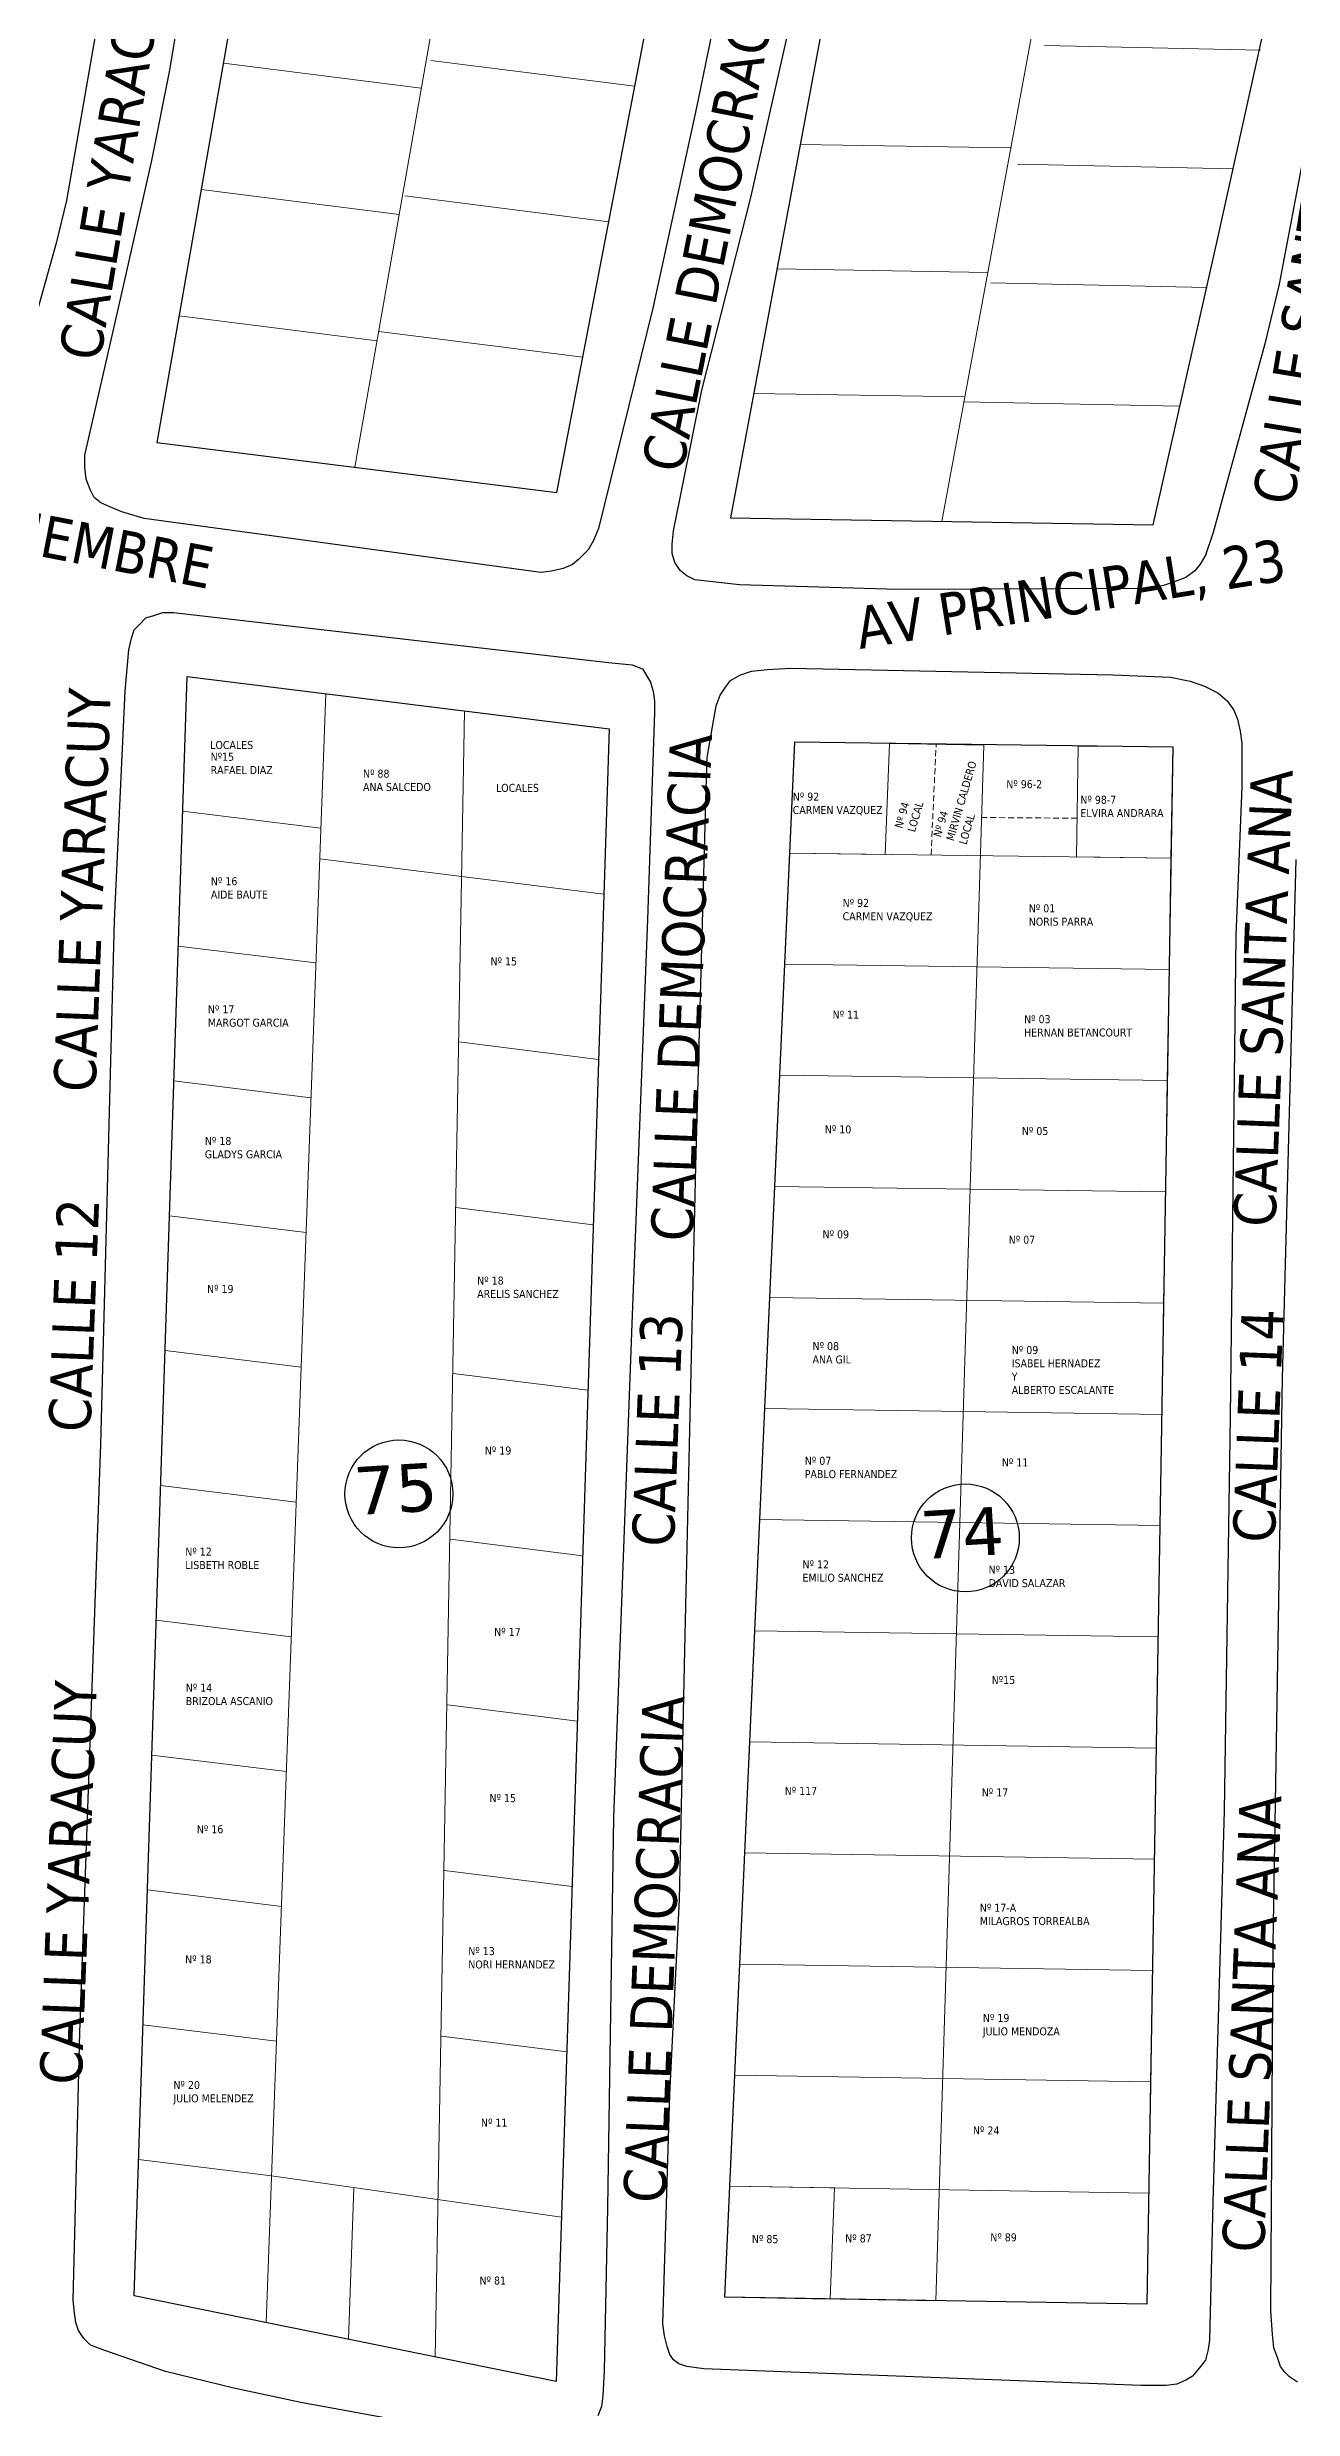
# Model space of a CAD drawing. Header units: metres. Extents: x 2 to 659295185, y -28 to 1124222152.
# Drawn here: x 657407.4 to 657511.4, y 1122568.8 to 1122765.7 of the extents above; entities that cross this region are included whole.
import ezdxf

# ---------------------------------------------------------------- set-up
doc = ezdxf.new("R2010")
doc.units = ezdxf.units.M
doc.header["$MEASUREMENT"] = 0
doc.linetypes.add('CCSM_C1_CUERPO BJ$0$DASHED', pattern=[0.75, 0.5, -0.25])
for name, color, linetype in [('CALLES', 1, 'CONTINUOUS'), ('CERCA', 7, 'CONTINUOUS'), ('Cota', 3, 'CONTINUOUS'), ('MANZANA', 30, 'CONTINUOUS'), ('Numero de manzana', 6, 'CONTINUOUS'), ('Parcelas', 140, 'CONTINUOUS')]:
    doc.layers.add(name, color=color, linetype=linetype)
doc.layers.add('PARCELA', color=140, linetype='CONTINUOUS', lineweight=40)
doc.styles.add('ROMAN', font='verdana.ttf')
doc.styles.get("Standard").update_dxf_attribs({"font": 'tahoma.ttf'})

msp = doc.modelspace()

# ---------------------------------------------------------------- linework, layer by layer
at = {"layer": 'CERCA', "lineweight": 0}
for p, q in [((657482.074, 1122726.2097), (657539.6508, 1123037.6055)), ((657433.1103, 1122730.7268), (657458.967, 1122878.278)), ((657490.6449, 1122765.8885), (657508.6746, 1122765.5124)), ((657422.1321, 1122764.417), (657438.6521, 1122762.3448)), ((657439.4321, 1122764.6416), (657456.4763, 1122762.4929)), ((657470.2742, 1122757.6452), (657487.8725, 1122757.3545)), ((657488.4031, 1122755.9892), (657506.4328, 1122755.6131)), ((657420.2847, 1122753.8777), (657436.8047, 1122751.8055)), ((657437.2637, 1122753.3479), (657454.308, 1122751.1992)), ((657468.335, 1122747.2648), (657485.9332, 1122746.9741)), ((657486.1612, 1122746.0898), (657504.1909, 1122745.7138)), ((657418.4372, 1122743.3384), (657434.9572, 1122741.2662)), ((657435.0953, 1122742.0542), (657452.1396, 1122739.9055)), ((657466.3957, 1122736.8844), (657483.994, 1122736.5937)), ((657483.9194, 1122736.1905), (657501.9491, 1122735.8144)), ((657430.6786, 1122711.8483), (657425.709, 1122575.9972)), ((657442.2504, 1122710.4167), (657439.8023, 1122573.1376)), ((657418.7386, 1122702.0359), (657430.2681, 1122700.6265)), ((657430.1743, 1122698.0616), (657453.8803, 1122695.1305)), ((657418.3703, 1122690.7919), (657429.857, 1122689.3877)), ((657441.7749, 1122682.8004), (657453.4395, 1122681.3375)), ((657418.002, 1122679.5479), (657429.4459, 1122678.149)), ((657441.5369, 1122668.982), (657452.9987, 1122667.5446)), ((657417.6337, 1122668.304), (657429.0347, 1122666.9103)), ((657417.2655, 1122657.06), (657428.6236, 1122655.6715)), ((657441.299, 1122655.1636), (657452.5579, 1122653.7516)), ((657416.8972, 1122645.816), (657428.2125, 1122644.4328)), ((657441.061, 1122641.3452), (657452.1172, 1122639.9586)), ((657416.5289, 1122634.572), (657427.8014, 1122633.1941)), ((657440.8231, 1122627.5268), (657451.6764, 1122626.1657)), ((657416.1607, 1122623.3281), (657427.3902, 1122621.9553)), ((657415.7924, 1122612.0841), (657426.9791, 1122610.7166)), ((657440.5851, 1122613.7084), (657451.2356, 1122612.3727)), ((657415.4241, 1122600.8401), (657426.568, 1122599.4779)), ((657440.3472, 1122599.89), (657450.7948, 1122598.5798)), ((657415.0558, 1122589.5962), (657426.1568, 1122588.2391)), ((657426.1568, 1122588.2391), (657450.3541, 1122584.7868)), ((657433.0321, 1122587.2582), (657432.5692, 1122574.6052))]:
    msp.add_line(p, q, dxfattribs=at)
at = {"layer": 'MANZANA', "lineweight": -2}
for p, q in [((657417.6616, 1122763.8347), (657424.5964, 1122805.1163)), ((657466.1224, 1122782.6308), (657461.6119, 1122760.7153)), ((657412.3678, 1122771.993), (657409.0529, 1122752.9569)), ((657466.1389, 1122753.2168), (657469.1486, 1122766.4941)), ((657416.1609, 1122756.3062), (657417.6616, 1122763.8347)), ((657461.6119, 1122760.7153), (657457.959, 1122743.9987)), ((657413.6871, 1122745.3484), (657416.1609, 1122756.3062)), ((657512.3651, 1122757.286), (657510.2212, 1122745.9983)), ((657409.0529, 1122752.9569), (657408.1871, 1122749.4176)), ((657462.049, 1122737.1601), (657466.1389, 1122753.2168)), ((657408.1871, 1122749.4176), (657403.1242, 1122731.3713)), ((657510.2212, 1122745.9983), (657509.042, 1122741.0193)), ((657410.5702, 1122731.7312), (657413.6871, 1122745.3484)), ((657457.959, 1122743.9987), (657453.4403, 1122725.6124)), ((657509.042, 1122741.0193), (657504.7295, 1122725.2925)), ((657459.6907, 1122725.4225), (657462.049, 1122737.1601)), ((657410.5784, 1122730.7314), (657410.5702, 1122731.7312)), ((657410.6856, 1122729.7416), (657410.5784, 1122730.7314)), ((657411.0237, 1122728.8618), (657410.6856, 1122729.7416)), ((657411.3535, 1122728.1919), (657411.0237, 1122728.8618)), ((657411.906, 1122727.752), (657411.3535, 1122728.1919)), ((657412.6729, 1122727.4321), (657411.906, 1122727.752)), ((657413.6624, 1122726.9922), (657412.6729, 1122727.4321)), ((657415.5259, 1122726.4423), (657413.6624, 1122726.9922)), ((657448.633, 1122721.9432), (657415.5259, 1122726.4423)), ((657453.0115, 1122724.6227), (657452.5745, 1122723.8428)), ((657453.4403, 1122725.6124), (657453.0115, 1122724.6227)), ((657459.5835, 1122724.3127), (657459.6907, 1122725.4225)), ((657459.5835, 1122724.3127), (657459.6907, 1122725.4225)), ((657459.5917, 1122723.5429), (657459.5835, 1122724.3127)), ((657459.5917, 1122723.5429), (657459.5835, 1122724.3127)), ((657504.7295, 1122725.2925), (657504.078, 1122723.4029)), ((657504.7295, 1122725.2925), (657504.078, 1122723.4029)), ((657450.4965, 1122722.2831), (657449.5153, 1122722.0632)), ((657451.2634, 1122722.6231), (657450.4965, 1122722.2831)), ((657451.8076, 1122723.063), (657451.2634, 1122722.6231)), ((657452.5745, 1122723.8428), (657451.8076, 1122723.063)), ((657459.8144, 1122722.773), (657459.5917, 1122723.5429)), ((657459.8144, 1122722.773), (657459.5917, 1122723.5429)), ((657460.2514, 1122722.1032), (657459.8144, 1122722.773)), ((657460.2514, 1122722.1032), (657459.8144, 1122722.773)), ((657503.641, 1122722.6331), (657503.204, 1122722.0732)), ((657503.641, 1122722.6331), (657503.204, 1122722.0732)), ((657504.078, 1122723.4029), (657503.641, 1122722.6331)), ((657504.078, 1122723.4029), (657503.641, 1122722.6331)), ((657449.5153, 1122722.0632), (657448.633, 1122721.9432)), ((657460.8039, 1122721.6633), (657460.2514, 1122722.1032)), ((657460.8039, 1122721.6633), (657460.2514, 1122722.1032)), ((657461.4635, 1122721.3433), (657460.8039, 1122721.6633)), ((657461.4635, 1122721.3433), (657460.8039, 1122721.6633)), ((657465.1906, 1122720.9134), (657461.4635, 1122721.3433)), ((657465.1906, 1122720.9134), (657461.4635, 1122721.3433)), ((657478.45, 1122720.5335), (657465.1906, 1122720.9134)), ((657478.45, 1122720.5335), (657465.1906, 1122720.9134)), ((657498.7182, 1122720.6235), (657478.45, 1122720.5335)), ((657498.7182, 1122720.6235), (657478.45, 1122720.5335)), ((657499.7077, 1122720.7334), (657498.7182, 1122720.6235)), ((657499.7077, 1122720.7334), (657498.7182, 1122720.6235)), ((657500.5818, 1122720.8534), (657499.7077, 1122720.7334)), ((657500.5818, 1122720.8534), (657499.7077, 1122720.7334)), ((657501.5631, 1122721.1834), (657500.5818, 1122720.8534)), ((657501.5631, 1122721.1834), (657500.5818, 1122720.8534)), ((657502.4454, 1122721.5233), (657501.5631, 1122721.1834)), ((657502.4454, 1122721.5233), (657501.5631, 1122721.1834)), ((657503.204, 1122722.0732), (657502.4454, 1122721.5233)), ((657503.204, 1122722.0732), (657502.4454, 1122721.5233)), ((657415.6743, 1122718.154), (657416.3258, 1122718.3739)), ((657416.3258, 1122718.3739), (657417.0926, 1122718.6039)), ((657417.0926, 1122718.6039), (657417.9667, 1122718.6039)), ((657417.9667, 1122718.6039), (657454.2567, 1122714.4547)), ((657414.2561, 1122715.4945), (657414.4705, 1122716.4843)), ((657414.4705, 1122716.4843), (657414.6848, 1122717.1542)), ((657414.6848, 1122717.1542), (657415.1219, 1122717.5941)), ((657415.1219, 1122717.5941), (657415.6743, 1122718.154)), ((657413.9427, 1122712.0552), (657414.2561, 1122715.4945)), ((657454.2567, 1122714.4547), (657456.2357, 1122714.2348)), ((657454.2567, 1122714.4547), (657456.2357, 1122714.2348)), ((657456.2357, 1122714.2348), (657457.1097, 1122713.9048)), ((657456.2357, 1122714.2348), (657457.1097, 1122713.9048)), ((657457.1097, 1122713.9048), (657457.4396, 1122713.3549)), ((657457.1097, 1122713.9048), (657457.4396, 1122713.3549)), ((657457.4396, 1122713.3549), (657457.7694, 1122712.8051)), ((657457.4396, 1122713.3549), (657457.7694, 1122712.8051)), ((657457.7694, 1122712.8051), (657457.992, 1122712.0352)), ((657457.7694, 1122712.8051), (657457.992, 1122712.0352)), ((657463.5827, 1122711.7253), (657464.0197, 1122712.3951)), ((657463.5827, 1122711.7253), (657464.0197, 1122712.3951)), ((657464.0197, 1122712.3951), (657464.4568, 1122712.945)), ((657464.0197, 1122712.3951), (657464.4568, 1122712.945)), ((657464.4568, 1122712.945), (657465.2236, 1122713.3949)), ((657464.4568, 1122712.945), (657465.2236, 1122713.3949)), ((657465.2236, 1122713.3949), (657466.2049, 1122713.7249)), ((657465.2236, 1122713.3949), (657466.2049, 1122713.7249)), ((657466.2049, 1122713.7249), (657467.5242, 1122713.8448)), ((657466.2049, 1122713.7249), (657467.5242, 1122713.8448)), ((657467.5242, 1122713.8448), (657469.495, 1122713.9648)), ((657467.5242, 1122713.8448), (657469.495, 1122713.9648)), ((657469.495, 1122713.9648), (657496.3434, 1122713.4149)), ((657469.495, 1122713.9648), (657496.3434, 1122713.4149)), ((657496.3434, 1122713.4149), (657501.1673, 1122713.215)), ((657496.3434, 1122713.4149), (657501.1673, 1122713.215)), ((657501.1673, 1122713.215), (657502.8082, 1122712.895)), ((657501.1673, 1122713.215), (657502.8082, 1122712.895)), ((657502.8082, 1122712.895), (657504.0121, 1122712.4551)), ((657502.8082, 1122712.895), (657504.0121, 1122712.4551)), ((657504.0121, 1122712.4551), (657505.117, 1122711.9052)), ((657504.0121, 1122712.4551), (657505.117, 1122711.9052)), ((657413.0439, 1122692.9191), (657413.9427, 1122712.0552)), ((657457.992, 1122712.0352), (657458.1075, 1122711.2554)), ((657457.992, 1122712.0352), (657458.1075, 1122711.2554)), ((657458.1075, 1122711.2554), (657458.1157, 1122710.2656)), ((657458.1075, 1122711.2554), (657458.1157, 1122710.2656)), ((657462.9395, 1122709.0658), (657463.2611, 1122710.8355)), ((657462.9395, 1122709.0658), (657463.2611, 1122710.8355)), ((657463.2611, 1122710.8355), (657463.5827, 1122711.7253)), ((657463.2611, 1122710.8355), (657463.5827, 1122711.7253)), ((657505.117, 1122711.9052), (657505.8839, 1122711.2454)), ((657505.117, 1122711.9052), (657505.8839, 1122711.2454)), ((657505.8839, 1122711.2454), (657506.4364, 1122710.4755)), ((657505.8839, 1122711.2454), (657506.4364, 1122710.4755)), ((657506.4364, 1122710.4755), (657506.7662, 1122709.7057)), ((657506.4364, 1122710.4755), (657506.7662, 1122709.7057)), ((657458.1157, 1122710.2656), (657457.5303, 1122693.0091)), ((657458.1157, 1122710.2656), (657457.5303, 1122693.0091)), ((657462.5107, 1122706.5263), (657462.9395, 1122709.0658)), ((657462.5107, 1122706.5263), (657462.9395, 1122709.0658)), ((657506.7662, 1122709.7057), (657506.9888, 1122708.7059)), ((657506.7662, 1122709.7057), (657506.9888, 1122708.7059)), ((657506.9888, 1122708.7059), (657507.1043, 1122707.7161)), ((657506.9888, 1122708.7059), (657507.1043, 1122707.7161)), ((657462.4118, 1122703.8669), (657462.5107, 1122706.5263)), ((657462.4118, 1122703.8669), (657462.5107, 1122706.5263)), ((657507.1043, 1122707.7161), (657507.1125, 1122706.3864)), ((657507.1043, 1122707.7161), (657507.1125, 1122706.3864)), ((657507.1125, 1122706.3864), (657507.1208, 1122704.0668)), ((657507.1125, 1122706.3864), (657507.1208, 1122704.0668)), ((657461.5707, 1122672.4533), (657462.4118, 1122703.8669)), ((657461.5707, 1122672.4533), (657462.4118, 1122703.8669)), ((657507.1208, 1122704.0668), (657506.626, 1122691.6794)), ((657507.1208, 1122704.0668), (657506.626, 1122691.6794)), ((657510.518, 1122654.7569), (657511.6395, 1122698.0081)), ((657510.518, 1122654.7569), (657511.6395, 1122698.0081)), ((657411.9225, 1122649.228), (657413.0439, 1122692.9191)), ((657457.5303, 1122693.0091), (657456.2521, 1122660.0458)), ((657457.5303, 1122693.0091), (657456.2521, 1122660.0458)), ((657506.626, 1122691.6794), (657506.1478, 1122651.5275)), ((657506.626, 1122691.6794), (657506.1478, 1122651.5275)), ((657460.6472, 1122632.0815), (657461.5707, 1122672.4533)), ((657460.6472, 1122632.0815), (657461.5707, 1122672.4533)), ((657456.2521, 1122660.0458), (657454.6854, 1122618.1243)), ((657456.2521, 1122660.0458), (657454.6854, 1122618.1243)), ((657509.7429, 1122607.5265), (657510.518, 1122654.7569)), ((657509.7429, 1122607.5265), (657510.518, 1122654.7569)), ((657506.1478, 1122651.5275), (657505.6365, 1122618.6742)), ((657506.1478, 1122651.5275), (657505.6365, 1122618.6742)), ((657410.1661, 1122600.228), (657411.9225, 1122649.228)), ((657460.1937, 1122611.2857), (657460.6472, 1122632.0815)), ((657460.1937, 1122611.2857), (657460.6472, 1122632.0815)), ((657454.6854, 1122618.1243), (657454.1742, 1122585.6009)), ((657454.6854, 1122618.1243), (657454.1742, 1122585.6009)), ((657505.6365, 1122618.6742), (657504.6882, 1122586.0409)), ((657505.6365, 1122618.6742), (657504.6882, 1122586.0409)), ((657459.3856, 1122595.029), (657460.1937, 1122611.2857)), ((657459.3856, 1122595.029), (657460.1937, 1122611.2857)), ((657509.545, 1122577.0027), (657509.7429, 1122607.5265)), ((657509.545, 1122577.0027), (657509.7429, 1122607.5265)), ((657409.6054, 1122577.8825), (657410.1661, 1122600.228)), ((657458.8166, 1122575.8929), (657459.3856, 1122595.029)), ((657458.8166, 1122575.8929), (657459.3856, 1122595.029)), ((657454.1742, 1122585.6009), (657453.9021, 1122571.9937)), ((657454.1742, 1122585.6009), (657453.9021, 1122571.9937)), ((657504.6882, 1122586.0409), (657504.4079, 1122574.5432)), ((657504.6882, 1122586.0409), (657504.4079, 1122574.5432)), ((657409.7208, 1122576.7827), (657409.6054, 1122577.8825)), ((657409.8363, 1122576.0029), (657409.7208, 1122576.7827)), ((657509.6687, 1122575.0031), (657509.545, 1122577.0027)), ((657509.6687, 1122575.0031), (657509.545, 1122577.0027)), ((657410.0589, 1122575.343), (657409.8363, 1122576.0029)), ((657410.496, 1122574.6832), (657410.0589, 1122575.343)), ((657411.0484, 1122574.1333), (657410.496, 1122574.6832)), ((657458.932, 1122574.8931), (657458.8166, 1122575.8929)), ((657458.932, 1122574.8931), (657458.8166, 1122575.8929)), ((657459.1547, 1122574.0133), (657458.932, 1122574.8931)), ((657459.1547, 1122574.0133), (657458.932, 1122574.8931)), ((657504.4079, 1122574.5432), (657504.3007, 1122573.7634)), ((657504.4079, 1122574.5432), (657504.3007, 1122573.7634)), ((657509.7759, 1122573.9033), (657509.6687, 1122575.0031)), ((657509.7759, 1122573.9033), (657509.6687, 1122575.0031)), ((657412.2523, 1122573.6934), (657411.0484, 1122574.1333)), ((657417.307, 1122571.9437), (657412.2523, 1122573.6934)), ((657459.3773, 1122573.3434), (657459.1547, 1122574.0133)), ((657459.3773, 1122573.3434), (657459.1547, 1122574.0133)), ((657459.7072, 1122572.9035), (657459.3773, 1122573.3434)), ((657459.7072, 1122572.9035), (657459.3773, 1122573.3434)), ((657460.1442, 1122572.5736), (657459.7072, 1122572.9035)), ((657460.8039, 1122572.3536), (657460.1442, 1122572.5736)), ((657504.0863, 1122572.8835), (657503.5421, 1122572.2137)), ((657504.3007, 1122573.7634), (657504.0863, 1122572.8835)), ((657504.3007, 1122573.7634), (657504.0863, 1122572.8835)), ((657510.114, 1122573.0235), (657509.7759, 1122573.9033)), ((657510.114, 1122573.0235), (657509.7759, 1122573.9033)), ((657510.3366, 1122572.3536), (657510.114, 1122573.0235)), ((657423.0049, 1122570.534), (657417.307, 1122571.9437)), ((657428.6038, 1122569.3443), (657423.0049, 1122570.534)), ((657453.9021, 1122571.9937), (657453.8031, 1122569.8941)), ((657462.2304, 1122572.1437), (657460.8039, 1122572.3536)), ((657498.7265, 1122570.754), (657462.2304, 1122572.1437)), ((657500.8044, 1122570.764), (657498.7265, 1122570.754)), ((657501.6867, 1122570.8839), (657500.8044, 1122570.764)), ((657502.4454, 1122571.2139), (657501.6867, 1122570.8839)), ((657502.9978, 1122571.5538), (657502.4454, 1122571.2139)), ((657503.5421, 1122572.2137), (657502.9978, 1122571.5538)), ((657510.6665, 1122571.9137), (657510.3366, 1122572.3536)), ((657511.1035, 1122571.4738), (657510.6665, 1122571.9137)), ((657511.7632, 1122571.0339), (657511.1035, 1122571.4738)), ((657438.0288, 1122567.6146), (657428.6038, 1122569.3443)), ((657453.6959, 1122569.0043), (657453.3743, 1122568.2345)), ((657453.8031, 1122569.8941), (657453.6959, 1122569.0043))]:
    msp.add_line(p, q, dxfattribs=at)
at = {"layer": 'Numero de manzana', "lineweight": -2}
for centre in [(657436.7831, 1122645.1126), (657484.047, 1122641.4399), (657484.047, 1122641.4399)]:
    msp.add_circle(centre, 4.5001, dxfattribs=at)
at = {"layer": 'PARCELA', "lineweight": 0}
for p, q in [((657469.8309, 1122707.8135), (657469.4122, 1122698.5496)), ((657469.8309, 1122707.8135), (657485.5898, 1122707.5525)), ((657469.8309, 1122707.8135), (657477.7104, 1122707.683)), ((657477.3588, 1122698.4442), (657477.7104, 1122707.683)), ((657481.5845, 1122577.8271), (657485.5898, 1122707.5525)), ((657493.317, 1122698.2327), (657493.4702, 1122707.4786)), ((657501.3507, 1122707.4046), (657493.4702, 1122707.4786)), ((657501.3507, 1122707.4046), (657501.1971, 1122698.1283)), ((657469.4122, 1122698.5496), (657468.9935, 1122689.2857)), ((657469.4122, 1122698.5496), (657501.1971, 1122698.1283)), ((657469.4122, 1122698.5496), (657477.3588, 1122698.4442)), ((657501.1971, 1122698.1283), (657493.317, 1122698.2327)), ((657501.1971, 1122698.1283), (657501.0435, 1122688.8519)), ((657501.1971, 1122698.1283), (657501.0435, 1122688.8519)), ((657468.9935, 1122689.2857), (657468.5748, 1122680.0218)), ((657468.9935, 1122689.2857), (657468.5748, 1122680.0218)), ((657501.0435, 1122688.8519), (657468.9935, 1122689.2857)), ((657501.0435, 1122688.8519), (657500.8899, 1122679.5755)), ((657468.5748, 1122680.0218), (657468.156, 1122670.7579)), ((657468.5748, 1122680.0218), (657500.8899, 1122679.5755)), ((657500.8899, 1122679.5755), (657500.7363, 1122670.2991)), ((657500.8899, 1122679.5755), (657500.7363, 1122670.2991)), ((657468.156, 1122670.7579), (657467.7373, 1122661.494)), ((657468.156, 1122670.7579), (657467.7373, 1122661.494)), ((657500.7363, 1122670.2991), (657468.156, 1122670.7579)), ((657500.7363, 1122670.2991), (657500.5827, 1122661.0228)), ((657467.7373, 1122661.494), (657467.3186, 1122652.2301)), ((657467.7373, 1122661.494), (657500.5827, 1122661.0228)), ((657500.5827, 1122661.0228), (657500.4291, 1122651.7464)), ((657500.5827, 1122661.0228), (657500.4291, 1122651.7464)), ((657467.3186, 1122652.2301), (657466.8999, 1122642.9662)), ((657467.3186, 1122652.2301), (657466.8999, 1122642.9662)), ((657500.4291, 1122651.7464), (657467.3186, 1122652.2301)), ((657500.4291, 1122651.7464), (657500.2755, 1122642.47)), ((657466.8999, 1122642.9662), (657466.4812, 1122633.7023)), ((657466.8999, 1122642.9662), (657500.2755, 1122642.47)), ((657500.2755, 1122642.47), (657500.1218, 1122633.1937)), ((657500.2755, 1122642.47), (657500.1218, 1122633.1937)), ((657466.4812, 1122633.7023), (657466.0625, 1122624.4384)), ((657466.4812, 1122633.7023), (657466.0625, 1122624.4384)), ((657500.1218, 1122633.1937), (657466.4812, 1122633.7023)), ((657500.1218, 1122633.1937), (657499.9682, 1122623.9173)), ((657466.0625, 1122624.4384), (657465.6438, 1122615.1745)), ((657466.0625, 1122624.4384), (657499.9682, 1122623.9173)), ((657499.9682, 1122623.9173), (657499.8146, 1122614.6409)), ((657499.9682, 1122623.9173), (657499.8146, 1122614.6409)), ((657499.8146, 1122614.6409), (657465.6438, 1122615.1745)), ((657499.8146, 1122614.6409), (657499.661, 1122605.3646)), ((657465.225, 1122605.9106), (657499.661, 1122605.3646)), ((657499.661, 1122605.3646), (657499.5074, 1122596.0882)), ((657499.661, 1122605.3646), (657499.5074, 1122596.0882)), ((657464.8063, 1122596.6467), (657464.3876, 1122587.3828)), ((657464.8063, 1122596.6467), (657464.3876, 1122587.3828)), ((657499.5074, 1122596.0882), (657464.8063, 1122596.6467)), ((657499.5074, 1122596.0882), (657499.3538, 1122586.8118)), ((657464.3876, 1122587.3828), (657463.9689, 1122578.1188)), ((657464.3876, 1122587.3828), (657499.3538, 1122586.8118)), ((657464.3876, 1122587.3828), (657473.1292, 1122587.24)), ((657473.1292, 1122587.24), (657472.7767, 1122577.973)), ((657499.3538, 1122586.8118), (657499.2002, 1122577.5354)), ((657463.9689, 1122578.1188), (657481.5845, 1122577.8271)), ((657463.9689, 1122578.1188), (657472.7767, 1122577.973))]:
    msp.add_line(p, q, dxfattribs=at)
at = {"layer": 'PARCELA', "linetype": 'CCSM_C1_CUERPO BJ$0$DASHED', "lineweight": 0}
for p, q in [((657481.1839, 1122698.3935), (657481.6077, 1122707.6185)), ((657493.3704, 1122701.4559), (657485.4034, 1122701.5147))]:
    msp.add_line(p, q, dxfattribs=at)
at = {"layer": 'Parcelas', "lineweight": -3}
for points in [[(657547.8855, 1123037.0032), (657522.8067, 1123038.8376), (657464.4564, 1122726.504), (657499.7073, 1122725.9151), (657505.0957, 1122749.709), (657509.8304, 1122771.2628), (657513.9909, 1122796.2205), (657554.3125, 1123036.696), (657547.8855, 1123037.0032)], [(657416.5898, 1122732.7991), (657449.9712, 1122728.6118), (657480.4384, 1122887.2963), (657444.4056, 1122891.4836), (657416.5898, 1122732.7991)], [(657419.1068, 1122713.2798), (657454.321, 1122708.9234), (657449.9162, 1122571.0854), (657414.6837, 1122578.2343), (657419.1068, 1122713.2798)], [(657469.8309, 1122707.8135), (657501.3507, 1122707.4046), (657499.2002, 1122577.5354), (657463.9689, 1122578.1188), (657469.8309, 1122707.8135)], [(657469.8309, 1122707.8135), (657501.3507, 1122707.4046), (657499.2002, 1122577.5354), (657463.9689, 1122578.1188), (657469.8309, 1122707.8135)], [(657469.8309, 1122707.8135), (657501.3507, 1122707.4046), (657499.2002, 1122577.5354), (657463.9689, 1122578.1188), (657469.8309, 1122707.8135)]]:
    msp.add_lwpolyline(points, dxfattribs=at)

# ---------------------------------------------------------------- texts
at = {"layer": 'CALLES', "color": 0}
for s, rotation, p in [('CALLE YARACUY', 80.48949, (657411.8321, 1122739.4599)), ('CALLE DEMOCRACIA', 78.766821, (657460.4223, 1122730.1308)), ('CALLE SANTA ANA', 80.690715, (657511.4191, 1122727.4395)), ('AV PRINCIPAL, 23 DE SEPTIEMBRE', 349.029897, (657351.5947, 1122734.0041)), ('AV PRINCIPAL, 23 DE SEPTIEMBRE', 9.199655, (657475.2307, 1122715.5606)), ('AV PRINCIPAL, 23 DE SEPTIEMBRE', 9.199655, (657475.2307, 1122715.5606)), ('CALLE YARACUY', 87.808645, (657411.454, 1122678.5685)), ('CALLE DEMOCRACIA', 87.808645, (657461.2894, 1122666.1275)), ('CALLE DEMOCRACIA', 87.808645, (657461.2894, 1122666.1275)), ('CALLE SANTA ANA', 87.808645, (657509.9087, 1122667.33)), ('CALLE SANTA ANA', 87.808645, (657509.9087, 1122667.33)), ('CALLE 12', 87.808645, (657411.0306, 1122650.2191)), ('CALLE 13', 87.808645, (657459.7174, 1122640.6563)), ('CALLE 13', 87.808645, (657459.7174, 1122640.6563)), ('CALLE 14', 87.808645, (657509.8489, 1122640.9982)), ('CALLE 14', 87.808645, (657509.8489, 1122640.9982)), ('CALLE YARACUY', 87.808645, (657410.302, 1122595.7974)), ('CALLE DEMOCRACIA', 87.808645, (657458.9989, 1122585.9368)), ('CALLE DEMOCRACIA', 87.808645, (657458.9989, 1122585.9368)), ('CALLE SANTA ANA', 87.808645, (657508.9669, 1122581.8057)), ('CALLE SANTA ANA', 87.808645, (657508.9669, 1122581.8057))]:
    msp.add_text(s, height=3.5001, rotation=rotation, dxfattribs=at).set_placement(p)
at = {"layer": 'Cota', "lineweight": 0, "attachment_point": 1}
for s, width, heights, insert, char_height in [('LOCALES', 14.707684, [0], (657421.0366, 1122707.8966), 0.66716), ('Nº15\\PRAFAEL DIAZ ', 14.707684, [0], (657421.0714, 1122706.9155), 0.667156), ('Nº 88\\PANA SALCEDO', 14.707684, [0], (657433.7848, 1122705.5095), 0.667156), ('Nº 96-2', 7.750548, [0], (657487.4605, 1122704.6281), 0.66716), ('LOCALES', 7.957393, [0], (657444.8813, 1122704.3222), 0.66716), ('Nº 92\\PCARMEN VAZQUEZ', 7.750548, [0], (657469.6408, 1122703.5864), 0.667156), ('Nº 98-7\\PELVIRA ANDRARA', 7.750548, [0], (657493.6407, 1122703.3301), 0.667156), ('Nº 16\\PAIDE BAUTE', 7.957393, [1.8208], (657421.0926, 1122696.5373), 0.66716), ('Nº 92\\PCARMEN VAZQUEZ', 7.750548, [0], (657473.8035, 1122694.7269), 0.667156), ('Nº 01\\PNORIS PARRA', 8.460744, [0], (657489.333, 1122694.278), 0.667156), ('Nº 15', 7.957393, [0], (657444.4257, 1122689.8527), 0.66716), ('Nº 17\\PMARGOT GARCIA', 7.957393, [1.8208], (657420.8428, 1122685.8527), 0.667156), ('Nº 11', 7.750548, [0], (657472.9684, 1122685.4063), 0.66716), ('Nº 03\\PHERNAN BETANCOURT', 9.375686, [0], (657488.9447, 1122685.0328), 0.667156), ('Nº 18\\PGLADYS GARCIA', 7.957393, [1.8208], (657420.5915, 1122674.8772), 0.667156), ('Nº 10', 7.750548, [0], (657472.3193, 1122675.8437), 0.66716), ('Nº 05', 7.750548, [0], (657488.7596, 1122675.7084), 0.66716), ('Nº 09', 7.750548, [0], (657472.1306, 1122667.0886), 0.66716), ('Nº 07', 7.750548, [0], (657487.6601, 1122666.6397), 0.66716), ('Nº 18\\PARELIS SANCHEZ', 7.957393, [0], (657443.3115, 1122663.2336), 0.667156), ('Nº 19', 7.957393, [1.8208], (657420.7701, 1122662.5376), 0.66716), ('Nº 08\\PANA GIL', 7.750548, [0], (657471.2955, 1122657.768), 0.66716), ('Nº 09\\PISABEL HERNADEZ \\PY\\PALBERTO ESCALANTE', 8.814475, [0], (657487.9163, 1122657.4475), 0.667156), ('Nº 19', 7.957393, [0], (657443.9488, 1122649.0649), 0.66716), ('Nº 07\\PPABLO FERNANDEZ', 8.664048, [0], (657470.6464, 1122648.2054), 0.667156), ('Nº 11', 7.750548, [0], (657487.0867, 1122648.0701), 0.66716), ('Nº 12\\PLISBETH ROBLE', 7.957393, [1.8208], (657418.9565, 1122640.6276), 0.667156), ('Nº 12\\PEMILIO SANCHEZ', 7.750548, [0], (657470.4559, 1122639.5664), 0.667156), ('Nº 13\\PDAVID SALAZAR', 7.750548, [0], (657485.9854, 1122639.1175), 0.667156), ('Nº 17', 7.957393, [0], (657444.733, 1122633.9431), 0.66716), ('Nº15', 7.750548, [0], (657486.2416, 1122629.9253), 0.66716), ('Nº 14\\PBRIZOLA ASCANIO', 7.957393, [1.8208], (657418.9959, 1122629.2824), 0.667156), ('Nº 15', 7.957393, [0], (657444.3394, 1122620.0801), 0.66716), ('Nº 117', 7.750548, [0], (657468.9717, 1122620.6833), 0.66716), ('Nº 17', 7.750548, [0], (657485.4119, 1122620.5479), 0.66716), ('Nº 16', 7.957393, [1.8208], (657419.9208, 1122617.4802), 0.66716), ('Nº 17-A\\PMILAGROS TORREALBA', 9.903017, [0], (657485.2515, 1122610.9324), 0.667156), ('Nº 18', 7.957393, [1.8208], (657418.9459, 1122606.6246), 0.66716), ('Nº 13\\PNORI HERNANDEZ', 7.957393, [0], (657442.5712, 1122607.3157), 0.667156), ('Nº 19\\PJULIO MENDOZA', 7.750548, [0], (657485.5077, 1122601.7401), 0.667156), ('Nº 20\\PJULIO MELENDEZ', 7.957393, [1.8208], (657417.968, 1122596.1561), 0.667156), ('Nº 11', 7.957393, [1.8208], (657443.6263, 1122593.0164), 0.66716), ('Nº 24', 7.750548, [0], (657484.678, 1122592.3628), 0.66716), ('Nº 85', 7.750548, [0], (657466.2348, 1122583.3032), 0.66716), ('Nº 87', 7.750548, [0], (657474.0214, 1122583.361), 0.66716), ('Nº 89', 7.750548, [0], (657486.1285, 1122583.4509), 0.66716), ('Nº 81', 7.957393, [1.8208], (657443.5068, 1122579.8502), 0.66716)]:
    msp.add_mtext_dynamic_manual_height_columns(s, width=width, gutter_width=9.6186, heights=heights, dxfattribs=dict(at, insert=insert, char_height=char_height))
at = {"layer": 'Cota', "lineweight": 0, "attachment_point": 1, "rotation": 73.6929}
for s, width, insert, char_height in [('Nº 94\\PMIRVIN CALDERO\\PLOCAL', 7.750548, (657481.355, 1122700.0154), 0.667156), ('Nº 94\\PLOCAL', 4.298763, (657478.124, 1122700.7474), 0.66716)]:
    msp.add_mtext_dynamic_manual_height_columns(s, width=width, gutter_width=9.6186, heights=[0], dxfattribs=dict(at, insert=insert, char_height=char_height))
at = {"layer": 'Numero de manzana', "lineweight": -2, "style": 'ROMAN'}
for s, p in [('75', (657433.1354, 1122643.336)), ('74', (657480.3993, 1122639.6633)), ('74', (657480.3993, 1122639.6633)), ('74', (657480.3993, 1122639.6633))]:
    msp.add_text(s, height=4, rotation=3.491535, dxfattribs=at).set_placement(p)

doc.saveas('drawing.dxf')
